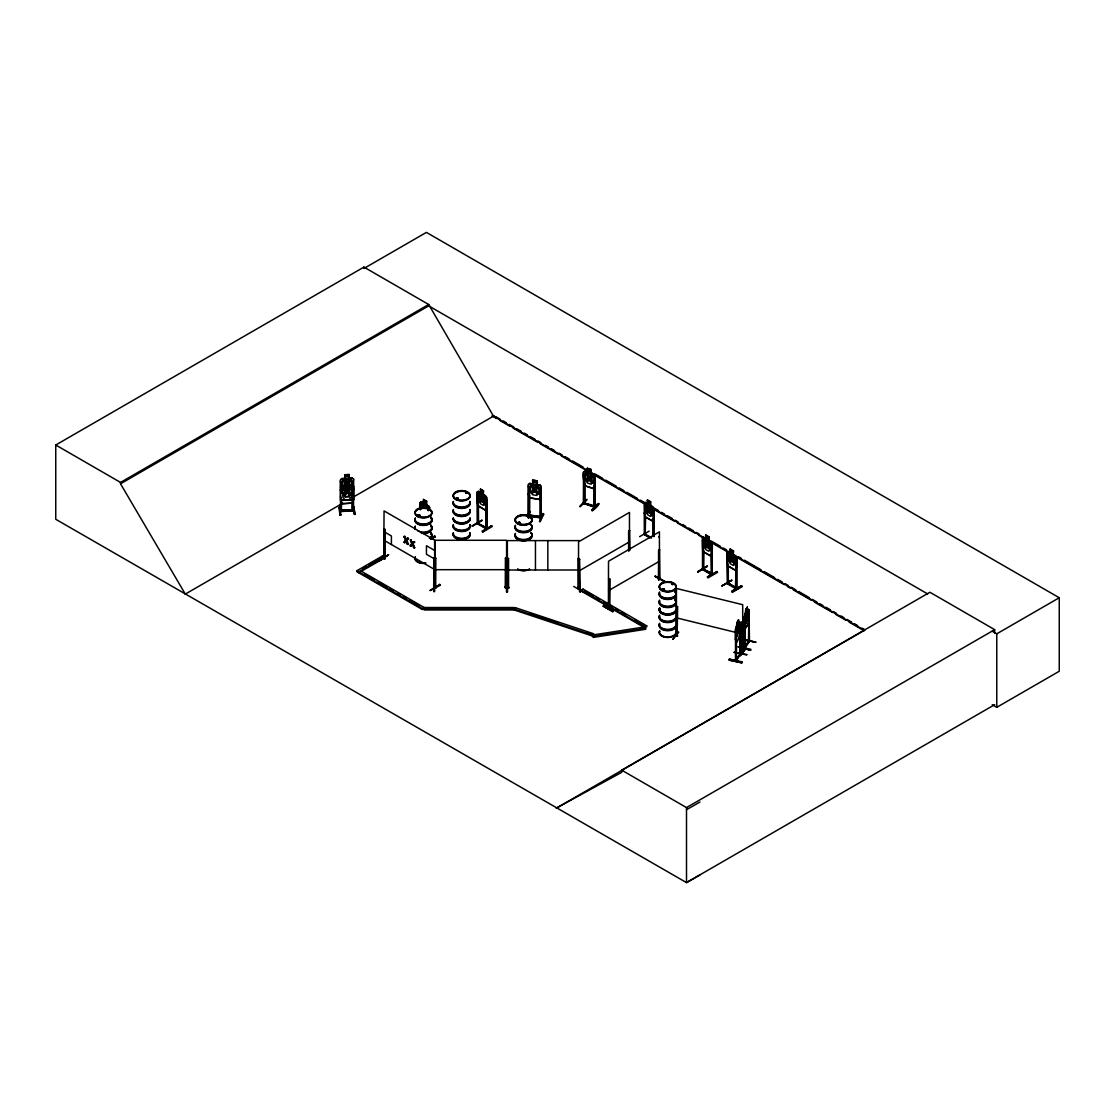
<?xml version="1.0" encoding="UTF-8"?>
<svg xmlns="http://www.w3.org/2000/svg" width="1115" height="1115" viewBox="0 0 1115 1115"><rect width="100%" height="100%" fill="white"/><g stroke="black" fill="none" stroke-linecap="round" stroke-linejoin="round"><path stroke-width="1.5" d="M583.716 502.196C586.699 505.457 582.044 501.179 583.661 503.2M595.285 506.057L584.664 503.13L593.751 506.154C593.264 508.203 597.849 506.447 593.891 505.931M739.538 636.261C742.548 620.776 736.75 651.773 735.44 639.02M744.736 629.167L748.263 623.647L748.778 609.682L748.918 642.087L749.503 641.376L748.946 611.856L748.472 641.989L749.405 640.372M744.221 626.477L744.834 629.376L748.402 623.689L748.918 619.41M729.168 660.122L729.419 659.132L742.088 661.836L741.823 662.854L729.168 660.122L741.823 662.826M729.391 659.634L742.088 662.449M738.172 647.09L750.604 650.296L750.855 649.278L738.172 646.63L750.604 650.282M384.703 557.835L383.741 557.291L384.41 557.779M384.536 558.866L384.452 557.751M434.153 585.933L435.798 586.783M358.696 572.762L358.696 571.842L383.964 557.04L383.741 558.476L384.062 528.775L384.94 529.263L384.703 558.908L383.727 558.392L384.062 510.907L434.989 540.301L435.087 587.619L434.153 587.006M478.182 523.144L477.122 522.531L478.056 524.217L477.555 494.07L477.708 523.493C476.175 521.067 480.217 523.339 478.084 524.148M485.764 528.635L486.126 527.242L487.032 528.872L486.907 499.464L486.042 498.963L485.708 528.677L485.61 527.423M486.377 527.98L478.182 523.451L485.945 527.534M644.414 534.74L649.78 537.778M645.557 534.963L644.693 534.461L644.693 505.067L645.028 535.158L644.261 533.528L645.683 533.904M703.9 568.748L703.537 570.058L703.774 550.782M712.374 573.654C709.182 573.152 713.516 572.943 712.262 574.671L712.262 545.305L711.063 544.998L711.593 574.211L711.593 573.138L703.537 569.291L711.3 573.389M730.297 552.622L730.297 548.998L730.297 552.859L728.165 551.381L727.064 552.162L727.635 583.466M736.792 588.832L726.994 582.574L728.304 583.967L728.304 566.671M728.304 582.894L727.161 582.671M736.792 587.8L735.496 587.438L735.649 588.65M420.132 515.283L419.003 516.426L417.818 515.367M419.393 516.078L419.198 514.851M455.924 498.879L456.969 497.875M457.415 497.82L457.582 498.726L456.481 498.098M457.958 498.21L457.582 499.102M465.889 493.137C468.76 492.858 465.053 493.875 466.697 492.635M466.209 493.192L467.018 493.137L466.251 492.788M518.531 523.339L518.461 522.503L519.715 523.479M519.674 523.339L519.911 522.628M519.994 523.005L519.339 522.364M528.106 517.43L529.165 517.764M529.165 517.332L528.524 517.053M662.073 589.431L662.324 590.267M662.449 589.751L662.854 590.156M663.955 589.138L663.955 589.988L663.704 589.152M671.927 584.302C672.261 582.629 673.056 586.295 672.875 583.689M672.094 584.371L672.582 583.689M672.261 583.884L673.028 584.302L672.331 584.511M735.398 639.118L735.44 629.376L737.071 625.766C737.698 615.884 734.729 635.174 736.987 636.623L739.189 630.296L739.189 623.536L738.423 623.536M739.998 653.864L735.468 660.986L735.579 629.404C735.928 627.215 738.088 620.916 740.151 622.254L740.304 654.505M744.304 626.602C742.994 622.491 744.221 610.03 748.862 609.835L748.263 609.306M746.033 648.623L740.151 655.718L745.35 648.512C743.524 646.77 746.186 646.003 744.249 648.428L744.221 616.832L745.893 613.25L745.837 609.598L747.385 607.201L745.712 609.571L744.987 615.633L745.754 624.079L747.956 617.738L747.189 607.368M736.207 659.941C734.994 658.491 737.823 660.401 735.566 660.874M735.552 659.871L735.538 661.042M736.485 660.442L736.444 631.006L735.579 631.564L736.444 631.006M740.625 652.916L739.705 653.474M749.419 641.39L744.792 648.512L745.224 618.449L744.36 619.02L745.224 618.449M748.472 641.989L749.029 640.93M573.737 586.462L583.424 591.981M613.361 610.797L603.717 605.403L613.389 610.783L612.86 611.703L603.271 606.156L613.32 611.285M612.86 611.689L603.299 606.128M648.874 508.802C649.097 506.405 654.63 506.14 649.794 510.336L651.871 515.813L649.167 510.74C647.927 515.674 644.233 511.715 648.498 509.555L646.533 504.301L649.111 509.095M485.429 510.085L486.572 507.283M486.684 507.214L485.499 510.252L478.321 505.875M653.711 518.14L652.637 521.249L653.711 518.28M702.534 547.688L703.495 551.855L710.854 556.092C712.123 551.604 713.53 545.374 710.826 541.486L708.792 540.315L708.903 536.649L705.656 534.893L705.767 538.698L704.206 538.991L704.206 545.751L705.767 549.542L708.694 551.228L710.255 549.249L710.255 542.489L708.694 540.385L708.903 536.649M727.064 561.862L728.025 566.016L735.384 570.267L736.457 567.145M740.249 655.174L745.377 647.913L744.834 646.616M729.419 659.146L742.019 662.463M347.183 482.711L346.779 483.227M340.479 496.872L341.831 500.398L352.187 499.771L353.539 495.994M352.187 499.771L353.692 496.091M352.089 502.99L353.692 499.339M352.061 478.168L341.915 478.711L340.591 480.007L340.493 500.217L341.859 503.729L352.201 503.116L353.706 499.422L353.678 486.279M340.437 489.583L341.803 493.192L352.173 492.635L353.678 488.955M593.584 488.551L594.853 485.471M583.48 481.694L584.664 485.694L593.668 488.691L594.936 485.401M540.998 496.091L539.576 499.367L529.778 497.764L528.315 494.154M471.993 525.932L482.07 520.134L472.453 526.071M639.592 536.663L649.195 531.13M697.809 571.507L707.412 565.974L697.865 572.107M697.781 571.953L707.328 566.448M721.879 585.96L731.956 580.148L721.921 585.905M722.339 585.668L731.468 580.399M378.989 560.789L388.522 554.81L379.058 560.984M529.444 486.739L528.273 486.558L529.444 486.739L529.444 516.134L528.134 514.865L529.277 515.116M532.594 480.203L536.9 480.788L536.761 484.495L538.866 486.112L538.866 492.872L536.719 495.436L532.733 494.809L530.587 491.59L530.587 484.844L532.733 483.966L532.622 480.119L536.9 480.788M536.719 480.969L536.719 484.579L539.674 484.83L541.151 486.419L541.179 517.945L540.886 516.872L529.472 515.13M539.869 488.342L541.165 488.272L539.869 488.342L539.967 517.848L539.897 516.705M527.116 516.412L529.876 511.423M527.66 516.454L529.946 511.423M527.841 516.552L529.946 512.036M528.496 484.44L528.315 515.632M529.709 515.13L541.165 516.593M541.305 517.681L529.444 516.134L529.569 495.116M541.151 496.133L539.674 499.506L529.625 497.959L528.343 494.07M539.744 517.764L539.911 516.357M539.674 521.541L543.172 514.001M540.218 521.667L543.646 514.085L539.493 521.583L543.075 513.917M427.672 506.963L426.724 506.071L425.08 508.412L422.501 503.604L423.979 507.66M339.448 507.381L340.814 515.228L340.075 515.269L338.89 507.436L339.573 506.865M340.075 515.255L340.786 514.628M385.037 558.726L384.94 529.263M434.488 590.978L433.833 591.507M434.418 591.438L434.306 583.689M477.122 523.604L486.572 529.054L486.572 497.485L483.436 494.475M478.516 524.022L478.419 504.942M506.949 586.838L507.241 591.898L506.489 591.898L506.503 587.145M645.223 535.158L645.557 517.667M702.492 569.556L702.534 538.001L703.635 537.221L702.631 538.099M727.914 584.162L728.304 582.783M580.023 506.126L586.852 499.353L586.197 499.743M580.023 506.531L586.769 499.785L580.107 506.712M678.798 632.205L672.972 639.174M629.473 548.622L629.473 512.426L578.56 541.834L578.448 589.152C580.093 586.434 578.504 588.302 579.089 588.204M578.002 587.382L579.466 586.755L579.87 588.762L579.41 559.186L579.744 588.901L578.448 589.082M609.793 607.173L608.414 607.494L609.654 607.215M659.857 578.281C656.665 578.016 662.282 579.229 658.477 579.661L658.589 550.211L659.439 549.709L659.773 579.34L658.895 579.87L658.979 578.727M736.987 622.156L738.465 619.717L738.562 623.564L739.649 621.724M746.019 609.807L746.938 608.372L746.019 611.02M748.402 609.334L747.329 611.02L747.245 607.173M739.719 654.435L740.165 624.414L740.639 653.934L736.137 661M740.611 624.498L739.747 625.069M749.391 611.954L748.527 612.525M734.102 652.428L746.799 654.519M742.883 639.885L755.803 642.17L743.12 639.425M744.36 648.414L749.001 640.108M742.924 639.717L755.789 642.129M347.086 484.677C347.643 488.398 354.793 489.889 347.95 483.631C354.389 477.736 347.866 477.945 347.197 483.213M731.858 558.113C733.015 553.333 736.736 557.402 732.541 559.34L734.618 564.831L731.914 559.758C730.673 564.678 726.98 560.734 731.245 558.573L729.294 553.305L731.802 558.016M418.599 516.078L418.543 514.851M419.003 515.214L419.881 515.437L418.655 514.935M420.174 515.729L418.683 516.217M458.321 499.06L457.972 498.057M467.004 493.192L466.502 493.067M520.273 523.06L518.182 523.534L518.698 522.224M520.231 523.367L519.562 522.168M528.426 517.75L527.939 517.249L528.608 517.75M664.429 589.793L663.648 590.156M676.248 606.56L677.544 606.588L677.181 636.275L677.209 635.174L676.122 634.909L676.108 635.926L676.248 606.56L677.544 606.588M672.916 639.243L678.171 631.982M741.587 622.282L742.715 622.56L741.587 622.282L741.489 652.038C741.74 652.289 744.486 650.853 741.461 650.589M741.28 651.913L741.587 650.616M741.587 651.69L742.66 652.247L742.715 604.692L676.429 588.455L676.429 635.717L677.683 636.01M742.841 650.923L741.363 650.937M740.151 655.718L745.461 648.442M351.337 493.234L349.134 496.259L345.009 496.496L342.807 493.736M349.162 499.673L351.364 496.649L351.337 486.475L349.134 485.401M340.173 511.214L353.622 510.503M344.744 487.966L343.183 488.036L346.124 483.701C340.27 478.948 345.315 477.833 346.988 482.837M404.02 536.482L405.999 539.911L407.226 538.322L408.48 538.433L404.703 542.698L403.978 542.28L406.111 539.981L404.02 536.482L405.581 540.287M405.999 539.911L407.756 538.015M412.188 543.479L410.752 539.744L412.188 543.479L413.414 541.904L414.668 542.015L412.564 544.273L414.682 547.841L413.094 543.981L410.905 546.266L410.181 545.848L412.313 543.562L410.181 545.848M412.717 543.172L413.944 541.597M404.703 542.698L408.48 538.433M410.905 546.266L412.675 544.357L414.682 547.841M403.978 542.28L406.111 539.981M735.942 659.244L735.97 661.139L736.012 630.909M435.826 558.155L434.613 558.155L435.826 558.155L435.7 587.898L435.979 587.048M506.74 586.797L505.304 586.797M506.74 587.87L506.489 586.406L505.262 586.49L505.276 587.828L505.416 558.155L506.628 558.42L505.416 558.155M508.663 587.103L507.2 587.061M508.663 588.176C507.938 584.093 506.517 589.891 508.705 587.856M579.466 587.103L578.281 587.103M579.466 588.176L578.086 587.814M584.831 485.527C583.939 481.708 580.037 467.882 587.507 472.077L587.382 468.3L591.229 469.568L591.145 473.262L593.71 474.014L594.992 475.826L595.048 507.353L594.992 475.826M587.382 471.91L587.382 468.3M583.716 473.861L584.776 474.223M587.438 472.147L585.528 472.718L585.528 479.464L587.438 483.004L591.02 484.189L592.943 481.945L592.943 475.185L591.02 473.345L591.229 469.568M584.664 485.694L593.738 488.621M593.961 507.046L594.114 477.332M595.159 477.68L593.877 477.568M583.563 503.576L583.716 482.516M583.354 502.433L584.762 502.503M584.776 503.618L584.539 474.446M595.159 506.015L594.741 507.353M591.8 510.001C600.149 499.464 602.184 503.116 592.441 510.837L591.87 510.085M591.954 510.586L598.713 503.841M424.216 609.041L514.224 609.041L515.548 607.731L593.501 633.71L593.501 634.63L592.19 635.94L514.224 609.961L424.216 609.961L424.216 607.522L360.563 570.769M592.19 635.94L593.501 633.71M353.692 486.363L352.131 485.095L341.859 485.722L340.479 487.171L341.929 485.833M353.692 489.624L352.145 488.44L341.873 489.053L340.479 490.433M340.632 490.558L341.957 489.262M659.718 578.309L659.536 579.047M659.773 549.904L658.909 550.392L658.63 579.521M340.256 510.461C343.699 510.698 339.127 508.83 340.256 511.52C342.932 512.524 340.758 508.287 341.664 511.144M353.483 509.736L352.117 509.513L353.622 509.43M353.58 510.823L352.452 510.879M417.944 515.2L418.794 516.134M428.076 510.447C430.641 510.461 426.794 509.457 428.23 510.405M457.749 498.656L457.387 497.875M662.115 589.361L663.049 588.929M420.327 509.75L420.271 502.461L421.372 501.68L420.383 502.572M477.276 523.743L477.178 492.147L478.279 491.381L480.314 492.663M477.276 492.259L478.321 491.52M644.414 503.255L645.46 502.517C650.073 507.799 646.226 493.29 647.55 503.855L645.989 504.147L645.989 510.907L647.55 514.698L650.477 516.384L652.038 514.405L652.038 507.646L650.477 505.541C651.439 496.384 648.4 506.837 652.707 506.586L653.808 508.496L653.711 536.594M506.489 587.87L506.628 540.287L434.613 540.287L434.752 587.912C433.275 585.765 437.108 586.142 435.798 587.856M434.474 587.549L435.979 587.549L434.655 587.521M506.768 587.549L505.555 587.87M505.457 587.535L506.489 587.507M506.586 586.783L505.457 586.783M507.339 586.797L507.492 588.218L507.339 540.608L579.354 540.608M506.586 587.856L505.416 587.828M507.2 587.87L508.565 587.856M578.183 586.769L578.281 588.218L578.141 558.476L579.354 558.462M579.312 587.089L578.783 589.347L578.88 559.883L579.744 559.382M579.312 588.163L578.141 588.135M345.009 485.652L342.807 486.99L342.849 497.165L345.051 499.924M342.849 490.405L345.051 489.067M378.989 560.385L388.55 554.824M433.791 557.862L434.989 558.169L433.791 557.862L433.791 587.382L435.84 587.814M435.073 587.521L433.791 587.382M439.672 584.33L440.202 585.25L430.181 590.49L439.728 584.427M430.181 590.49L439.798 584.943M579.41 559.186L578.88 559.883M628.623 550.796L628.623 530.796L629.473 530.294L629.808 550.476M628.958 550.977L628.958 530.977L629.808 530.475M578.56 589.096L579.507 588.539M609.375 578.601L608.511 579.103L609.71 578.796L609.222 608.037L608.414 608.567L608.511 561.249L659.439 531.841L659.439 579.103L658.589 579.605M603.257 606.226L603.786 605.306M654.895 576.413L665.042 581.57L655.411 576.051M608.511 608.511L609.821 608.191L609.71 578.796M608.999 608.665C610.462 605.752 608.665 609.71 608.414 607.494M699.997 874.927L686.505 882.606L55.75 519.283L55.75 445.01L363.922 267.098L428.704 304.493L493.485 416.16L647.271 504.942M55.75 445.01L120.532 482.419L428.704 304.493M186.038 593.668L185.299 594.086L120.532 483.799L428.704 305.872L927.666 593.947M185.299 594.086L342.765 503.172M353.316 497.081L494.21 415.742M421.372 501.68L423.616 503.102L423.616 499.478M420.271 502.461L420.383 508.998M428.564 505.959L429.777 507.813L428.564 505.959C424.439 506.168 427.519 495.631 426.432 504.844L428.007 506.963M420.662 509.555L420.327 504.565L421.512 504.872M478.279 491.381L485.527 495.687L486.684 497.499M477.178 492.147L477.276 501.889M483.436 490.865L480.412 488.997L480.412 492.844L478.851 493.151L478.851 499.896L480.412 503.701L483.339 505.388L484.9 503.395L484.9 496.649L483.339 494.544L483.548 490.795M404.787 536.914L406.529 539.604M424.216 608.442L422.348 609.515L356.842 571.688L356.842 570.769L382.306 556.078L384.159 557.138M362.835 568.232L365.832 566.504M368.828 564.775L382.306 556.984L382.306 556.078M407.184 544.12L408.48 544.259L407.184 544.12L405.958 541.082M360.201 571.897L384.271 558.169M486.907 499.464L485.708 499.158M414.668 542.015L413.414 541.904M478.251 505.945L477.276 501.792L478.14 506.001L485.61 510.196M412.146 544.664L413.902 547.395M430.627 538.322L434.78 536.05L430.627 538.935M431.157 539.242L435.24 536.845M472.384 526.099L481.931 520.593M491.673 525.736L482.07 531.158L482.6 532.078L492.147 526.545L491.673 525.695L482.6 532.05M356.842 570.769L422.348 608.595L424.216 607.522L514.224 607.522L514.224 609.961L515.548 607.731M652.61 506.642L645.418 502.377L644.317 503.158L644.359 534.768L644.261 533.528M652.846 536.092L653.181 509.959L654.045 510.461L654.045 536.399M654.045 510.461L652.846 510.154M645.278 517.012L644.414 512.788L645.278 517.012L652.735 521.193M578.56 571.228L629.473 541.834M643.383 626.978L581.222 591.089L581.222 590.169L583.075 589.096L646.728 625.85L644.874 627.843L641.501 628.358M581.222 591.089L583.075 589.096M608.511 590.643L659.439 561.249M703.635 537.221L705.865 538.629L705.865 535.019M702.534 538.001L702.631 547.744M711.928 543.339L711.9 574.964L702.91 569.305L702.575 540.106L703.774 540.399M710.854 556.092L703.579 551.772M727.44 554.071L728.067 584.218M735.412 555.688L733.322 554.49L733.433 550.81L733.224 554.545L734.785 556.65L734.785 563.409L733.224 565.403L730.297 563.716L728.736 559.911L728.736 553.165L730.297 552.859M735.356 555.66L736.569 557.514L736.457 567.284M736.569 557.514L736.555 589.124L736.876 587.744L735.649 587.577M735.928 569.347L735.593 588.595L735.928 558.977M707.412 576.999L717.029 571.577L707.412 576.999L707.955 577.918L717.502 572.385M735.384 570.267L728.109 565.946M581.222 590.169L644.874 626.923L645.543 628.386L645.543 629.306L593.375 637.376L592.692 634.993L644.874 626.923L646.728 625.85M731.956 591.173L741.559 585.696L731.97 591.173L732.485 592.079L742.019 586.504L732.471 592.023M731.956 591.786L741.628 586.267L732.039 591.731M556.942 807.804L621.724 772.319L621.724 770.172L929.896 592.246L994.678 629.654L994.678 633.055M556.218 808.222L864.404 630.296L653.306 508.426M621.724 770.172L686.505 807.581L994.678 629.654M992.252 631.229L996.768 633.836L1059.25 597.751L1059.25 671.258L996.768 707.328L992.238 704.722M994.678 704.68L686.505 882.606L686.505 807.581M686.505 809.713L699.997 802.033M677.209 636.247L677.363 606.839M456.258 498.154L457.526 497.959M418.543 515.088L418.292 515.911M458.042 499.06L456.133 498.921M518.238 522.378L518.698 523.409M518.531 522.684L519.799 522.782M662.798 588.915L661.989 589.542L662.603 590.393M662.324 589.208L664.178 589.208M663.899 589.751L662.603 589.751M540.984 517.945L541.04 486.363L539.674 484.83M676.289 635.689L677.446 635.912M677.307 636.247L676.261 635.996M456.941 498.057L456.62 499.032M418.794 515.228L418.111 515.437L419.24 515.813A8.544 4.934 0 0 0 417.414 516.607M644.595 533.332L644.846 534.489M735.83 587.243L736.43 589.124M592.692 634.993L593.375 636.456L645.543 628.386M340.437 510.057L340.507 511.548L353.525 510.782L353.664 479.157L352.117 477.959L353.664 479.157M654.979 576.26L664.596 581.737M740.221 653.738L736.499 659.564M457.498 499.241L456.579 499.172M428.411 509.583L428.049 510.6M349.288 485.36L344.883 485.624L344.87 481.917L349.288 481.736L349.302 488.691M349.148 481.875L344.87 481.917M341.873 485.805L352.131 485.095M345.009 486.851L349.134 486.614M345.051 490.279L349.162 490.029M345.009 493.611L349.134 493.36M341.929 500.175L352.061 499.576M341.859 503.729L352.201 503.116M344.856 478.433L344.842 474.739L349.26 474.502L349.12 478.335L351.323 479.422L351.323 486.168L349.12 489.178L345.009 489.401L342.807 486.628L342.807 479.868L345.009 478.544L344.995 474.851M344.856 474.823L349.274 474.586M344.995 478.46L341.845 478.516L340.437 479.882L340.507 511.52M349.106 478.237L352.131 478.042M341.566 490.656L341.566 482.014L340.312 481.805M352.256 481.164L353.483 481.109M345.009 486.502L349.12 486.293M341.901 492.983L352.173 492.635M354.361 514.35L353.107 506.182M353.009 506.754L353.762 506.712L355.016 514.475M341.664 510.377L352.452 509.806M477.624 523.465L486.907 528.858M711.774 573.793L711.9 574.964L702.575 569.5L703.105 568.232L703.44 570.002L703.44 540.594M508.565 558.462L507.339 558.462L508.565 558.726L508.565 588.135L507.381 588.163M579.354 558.74L578.141 558.476M434.432 583.786L433.679 583.8L433.763 591.591M579.452 584.107L580.204 584.107L580.288 591.898L579.549 591.898L579.452 583.493L580.288 591.87M506.921 583.716L506.809 591.591L507.562 591.577L507.478 583.758M434.613 569.695L506.628 569.695M507.339 570.002L579.354 570.002M353.483 509.43L353.399 510.865M341.371 511.074L341.566 499.311M608.846 608.692L608.846 579.298M662.909 590.462L664.303 589.264M676.415 634.574L677.446 634.839M741.573 651.62L742.702 651.927M742.381 652.219L742.534 622.811M532.775 483.882L529.667 483.366L528.315 484.454L528.371 516.05L528.134 514.865M529.736 483.506L539.576 485.025M543.716 514.168L542.991 513.444M528.301 515.98L541.04 517.931M738.465 623.341L738.604 619.745M749.391 641.348L748.472 641.236L745.266 647.007M744.36 647.341L744.834 648.582L744.778 618.365M734.144 652.261L746.813 654.965M519.715 522.266L520.412 522.991M663.648 589.347L662.477 589.877M676.429 617.849L736.081 632.47M739.398 633.278L742.715 634.101M587.312 468.37L591.145 469.652M584.762 471.255L593.584 474.196L594.853 475.826M583.716 503.269L595.159 507.088M583.48 503.506L594.936 507.311M530.155 613.515L557.765 622.714M587.006 632.47L593.501 634.63M514.224 609.041L592.19 635.02M384.09 557.026L384.94 558.657M434.515 587.73L433.791 586.309M349.162 488.83L351.364 489.903M603.647 605.919L613.389 611.396M383.741 528.956L384.605 529.458M1059.25 597.751L426.418 232.394L363.922 268.464L363.922 267.098M647.439 500.05L650.686 501.806M647.55 500.231L650.477 501.917M730.2 549.054L733.433 550.81M495.715 416.606L500.245 419.226M503.255 420.954L506.266 422.696M509.29 424.439L513.806 427.059M516.83 428.801L521.346 431.407M524.357 433.15L527.381 434.892M530.392 436.634L534.921 439.24M537.932 440.982L540.942 442.725M545.472 445.331L548.482 447.073M551.507 448.815L554.517 450.558M559.047 453.164L562.058 454.906M565.068 456.648L569.598 459.269M572.608 461.011L583.173 467.101M595.229 474.056L602.769 478.419M605.779 480.161L616.344 486.252M619.355 487.994L623.87 490.6M626.895 492.342L637.446 498.433M640.456 500.175L644.986 502.795M654.031 508.008L658.561 510.628M661.571 512.37L664.582 514.099M667.606 515.841L672.122 518.461M675.146 520.203L678.157 521.945M682.687 524.552L685.697 526.294M688.708 528.036L693.237 530.642M696.248 532.385L699.272 534.127M711.328 541.096L720.374 546.308M723.384 548.05L726.409 549.793M738.465 556.761L741.489 558.504M744.499 560.246L761.085 569.821M764.096 571.563L774.66 577.654M777.671 579.396L782.2 582.002M785.211 583.744L788.221 585.486M791.246 587.229L795.762 589.835M798.786 591.577L809.337 597.668M812.347 599.41L816.877 602.03M819.887 603.773L822.898 605.515M825.922 607.243L830.438 609.863M833.462 611.605L836.473 613.348M841.003 615.954L844.013 617.696M847.024 619.438L851.553 622.045M854.564 623.787L857.588 625.529M862.104 628.135L865.129 629.877M491.994 415.909L496.51 418.515M499.52 420.257L510.071 426.348M513.081 428.09L537.193 442M540.204 443.742L558.294 454.181M561.305 455.924L586.922 470.711M589.933 472.453L644.177 503.771M653.223 508.984L674.31 521.165M677.321 522.907L695.412 533.346M698.422 535.089L705.948 539.437M708.973 541.179L728.555 552.482M733.071 555.103L784.305 584.678M787.315 586.42L790.34 588.149M793.35 589.891L811.427 600.33M814.438 602.072L832.529 612.511M835.539 614.254L846.09 620.344M849.1 622.086L864.167 630.783M735.593 559.159L736.792 559.465L736.792 588.762M645.46 516.872L652.665 521.026M659.286 537.569L658.812 536.733M717.502 572.413L717.015 571.535M742.033 586.574L741.503 585.654M651.592 537.681L645.32 534.447L651.258 537.876M644.693 534.461L650.115 537.597M703.858 568.678L702.478 568.371L703.286 568.901M727.105 583.661L736.457 589.054M480.412 489.234L483.339 490.921M584.553 590.866L593.431 595.995M596.4 597.71L599.354 599.424M603.8 601.989L606.755 603.689M609.724 605.403L612.679 607.118M615.633 608.818L618.602 610.532M621.557 612.233L626.003 614.797M634.881 619.926L646.728 626.769M426.641 501.109L423.407 499.367L423.519 503.158L421.944 503.464L421.944 508.524M421.317 501.889L428.522 506.057M426.432 506.057L423.519 504.37L423.519 507.743M435.24 536.872L434.766 536.008M434.934 550.629L426.446 545.723L426.446 554.294L434.934 559.2M404.55 536.176L405.316 536.622M407.226 538.322L407.951 538.74M404.508 541.974L405.233 542.392M410.71 545.542L411.435 545.96M413.372 547.702L414.153 548.148M384.786 532.134L391.407 535.967L391.407 544.538M384.062 540.301L434.989 569.709M364.995 574.253L373.887 579.382M378.32 581.946L387.198 587.075M390.166 588.79L393.121 590.49M397.567 593.055L400.522 594.769M403.491 596.469L406.445 598.184M409.414 599.898L419.77 605.877M740.667 653.822L740.695 652.93M419.561 514.977L419.24 515.032A8.404 4.85 0 0 0 417.512 515.771M352.159 488.523L353.567 489.764M341.622 510.029L352.117 509.806M749.391 640.275L748.472 640.93M353.762 506.684L354.946 514.405M645.543 629.306L644.874 626.923M346.974 482.391L347.127 483.227M410.752 539.744L411.783 542.294M410.222 540.05L411.769 543.869M406.905 540.399L408.48 544.259M407.951 544.566L406.376 540.705L407.714 543.813M340.591 489.638L341.915 493.067M744.36 626.505L744.876 629.195M735.579 639.048L736.095 641.752M353.009 506.14L354.445 514.433M339.476 507.325L340.632 515.172M507.241 591.898L507.158 584.107M434.432 586.295L434.515 591.591M996.768 633.836L996.768 707.328M741.768 650.575L741.74 651.676M739.956 622.351L739.956 631.982M727.273 552.204L727.44 583.466M711.398 555.186L711.398 574.211M676.61 634.602L676.61 635.675M653.181 520.343L653.181 535.911M594.114 485.973L593.933 507.074M593.375 636.456L593.375 637.376M584.776 482.865L584.664 503.896M584.344 502.809L584.344 503.882M583.549 471.924L583.535 503.604M547.827 540.608L547.827 570.002M535.451 540.608L535.451 570.002M486.475 497.555L486.475 507.2M486.042 509.346L486.042 528.371M435.087 586.56L435.087 587.619M434.125 557.667L434.265 587.103M422.348 608.595L422.348 609.515M421.191 505.067L421.191 508.524M352.312 481.443L352.465 510.907M352.256 501.917L352.173 510.851M120.532 482.419L120.532 483.799M430.85 517.625A8.544 4.934 0 0 1 424.578 524.984A8.544 4.934 0 0 1 415.212 518.81M430.85 517.207A8.544 4.934 0 0 1 424.578 524.566A8.544 4.934 0 0 1 415.212 518.391M417.414 516.189A8.544 4.934 0 0 1 419.184 515.395M430.738 516.775A8.404 4.85 0 0 1 424.55 524.008A8.404 4.85 0 0 1 415.338 517.945M430.752 518.127A8.418 4.864 0 0 1 424.564 525.388A8.418 4.864 0 0 1 415.324 519.297M430.752 526.238A8.418 4.864 0 0 1 423.463 533.541M415.031 528.677A8.418 4.864 0 0 1 415.324 527.409M430.85 525.736A8.544 4.934 0 0 1 430.237 531.2A8.544 4.934 0 0 1 421.247 532.97M415.212 529.472A8.544 4.934 0 0 1 415.212 526.921M430.85 525.318A8.544 4.934 0 0 1 430.237 530.782A8.544 4.934 0 0 1 421.247 532.552M415.212 529.054A8.544 4.934 0 0 1 415.212 526.503M430.752 524.886A8.418 4.864 0 0 1 428.592 531.172A8.418 4.864 0 0 1 417.498 530.754M415.324 528.566A8.418 4.864 0 0 1 415.324 526.057M430.725 532.566A8.39 4.836 0 0 1 429.387 538.42M430.725 533.054A8.39 4.836 0 0 1 430.725 537.89M430.766 532.761A8.432 4.878 0 0 1 430.766 537.639M425.623 562.824A8.39 4.836 0 0 1 415.351 556.887M425.623 563.27A8.39 4.836 0 0 1 415.351 557.333M430.725 533.806A8.39 4.836 0 0 1 430.725 538.643M430.766 533.346A8.432 4.878 0 0 1 430.766 538.211M425.637 563.033A8.432 4.878 0 0 1 415.31 557.054M675.815 610.323A8.39 4.836 0 0 1 665.543 613.738A8.39 4.836 0 0 1 659.606 607.814M675.007 592.204A8.418 4.864 0 0 1 668.819 599.452A8.418 4.864 0 0 1 659.578 593.375M675.007 590.839A8.418 4.864 0 0 1 668.819 598.086A8.418 4.864 0 0 1 659.578 592.009M675.007 600.316A8.418 4.864 0 0 1 668.819 607.564A8.418 4.864 0 0 1 659.578 601.487M675.105 599.8A8.544 4.934 0 0 1 668.833 607.159A8.544 4.934 0 0 1 659.467 600.999M675.105 599.382A8.544 4.934 0 0 1 668.833 606.741A8.544 4.934 0 0 1 659.467 600.581M675.007 598.95A8.418 4.864 0 0 1 668.819 606.198A8.418 4.864 0 0 1 659.578 600.121M675.105 591.689A8.544 4.934 0 0 1 668.833 599.048A8.544 4.934 0 0 1 659.467 592.887M675.105 591.271A8.544 4.934 0 0 1 668.833 598.63A8.544 4.934 0 0 1 659.467 592.469M675.815 610.853A8.39 4.836 0 0 1 665.543 614.267A8.39 4.836 0 0 1 659.606 608.344M675.871 610.532A8.432 4.878 0 0 1 665.53 613.975A8.432 4.878 0 0 1 659.564 608.01M675.815 611.522A8.39 4.836 0 0 1 665.543 614.95A8.39 4.836 0 0 1 659.606 609.013M675.815 633.432A8.39 4.836 0 0 1 665.543 636.86A8.39 4.836 0 0 1 659.606 630.937M675.871 611.132A8.432 4.878 0 0 1 665.53 614.574A8.432 4.878 0 0 1 659.564 608.609M675.843 619.006A8.418 4.864 0 0 1 665.53 622.449A8.418 4.864 0 0 1 659.578 616.497M675.829 617.654A8.404 4.85 0 0 1 665.543 621.083A8.404 4.85 0 0 1 659.592 615.132M675.829 627.118A8.404 4.85 0 0 1 665.543 630.546A8.404 4.85 0 0 1 659.592 624.609M675.969 626.672A8.544 4.934 0 0 1 665.502 630.156A8.544 4.934 0 0 1 659.467 624.121M675.969 626.254A8.544 4.934 0 0 1 665.502 629.738A8.544 4.934 0 0 1 659.467 623.703M675.843 625.766A8.418 4.864 0 0 1 665.53 629.208A8.418 4.864 0 0 1 659.578 623.243M675.969 618.56A8.544 4.934 0 0 1 665.502 622.045A8.544 4.934 0 0 1 659.467 616.01M675.969 618.142A8.544 4.934 0 0 1 665.502 621.626A8.544 4.934 0 0 1 659.467 615.591M675.815 633.919A8.39 4.836 0 0 1 665.543 637.334A8.39 4.836 0 0 1 659.606 631.411M675.871 633.641A8.432 4.878 0 0 1 665.53 637.083A8.432 4.878 0 0 1 659.564 631.118M531.688 526.628A8.404 4.85 0 0 1 523.562 532.747A8.404 4.85 0 0 1 515.451 526.628M531.688 525.277A8.404 4.85 0 0 1 523.562 531.381A8.404 4.85 0 0 1 515.451 525.277M531.702 534.74A8.418 4.864 0 0 1 523.562 540.859A8.418 4.864 0 0 1 515.437 534.74M530.963 533.068A8.544 4.934 0 0 1 524.677 540.413A8.544 4.934 0 0 1 515.311 534.252M530.963 532.649A8.544 4.934 0 0 1 524.677 539.995A8.544 4.934 0 0 1 515.311 533.834M531.702 533.388A8.418 4.864 0 0 1 523.562 539.507A8.418 4.864 0 0 1 515.437 533.388M530.963 524.956A8.544 4.934 0 0 1 524.677 532.301A8.544 4.934 0 0 1 515.311 526.141M530.963 524.538A8.544 4.934 0 0 1 524.677 531.883A8.544 4.934 0 0 1 515.311 525.722M529.527 569.082A8.432 4.878 0 0 1 517.597 569.082M529.5 569.347A8.39 4.836 0 0 1 517.639 569.347M527.757 569.64A8.39 4.836 0 0 1 519.367 569.64M470.056 511.701A8.404 4.85 0 0 1 461.652 516.552A8.404 4.85 0 0 1 453.248 511.701M469.889 509.945A8.544 4.934 0 0 1 461.652 516.147A8.544 4.934 0 0 1 453.401 509.945M469.889 509.527A8.544 4.934 0 0 1 461.652 515.743A8.544 4.934 0 0 1 453.401 509.527M469.889 501.834A8.544 4.934 0 0 1 461.652 508.036A8.544 4.934 0 0 1 453.401 501.834M469.889 501.416A8.544 4.934 0 0 1 461.652 507.618A8.544 4.934 0 0 1 453.401 501.416M470.084 518.489A8.432 4.878 0 0 1 461.652 523.367A8.432 4.878 0 0 1 453.206 518.489M470.028 518.015A8.39 4.836 0 0 1 461.652 522.851A8.39 4.836 0 0 1 453.261 518.015M470.056 510.336A8.404 4.85 0 0 1 461.652 515.186A8.404 4.85 0 0 1 453.248 510.336M470.056 503.576A8.404 4.85 0 0 1 461.652 508.44A8.404 4.85 0 0 1 453.248 503.576M470.07 502.224A8.418 4.864 0 0 1 461.652 507.088A8.418 4.864 0 0 1 453.22 502.224M470.084 518.224A8.432 4.878 0 0 1 461.652 523.088A8.432 4.878 0 0 1 453.206 518.224M470.084 518.837A8.432 4.878 0 0 1 461.652 523.702A8.432 4.878 0 0 1 453.206 518.837M470.056 534.824A8.404 4.85 0 0 1 461.652 539.674A8.404 4.85 0 0 1 453.248 534.824M469.889 533.068A8.544 4.934 0 0 1 461.652 539.27A8.544 4.934 0 0 1 453.401 533.068M469.889 532.649A8.544 4.934 0 0 1 461.652 538.852A8.544 4.934 0 0 1 453.401 532.649M469.889 524.956A8.544 4.934 0 0 1 461.652 531.158A8.544 4.934 0 0 1 453.401 524.956M469.889 524.538A8.544 4.934 0 0 1 461.652 530.74A8.544 4.934 0 0 1 453.401 524.538M470.07 533.458A8.418 4.864 0 0 1 461.652 538.322A8.418 4.864 0 0 1 453.22 533.458M470.056 526.698A8.404 4.85 0 0 1 461.652 531.562A8.404 4.85 0 0 1 453.248 526.698M470.056 525.346A8.404 4.85 0 0 1 461.652 530.196A8.404 4.85 0 0 1 453.248 525.346M470.028 519.228A8.39 4.836 0 0 1 461.652 524.064A8.39 4.836 0 0 1 453.261 519.228M736.597 627.898L737.573 630.533L736.555 636.414L737.879 630.825L738.715 633.013L739.217 632.261L738.214 629.515L739.175 623.884L737.907 629.181L737.099 627.16L736.597 627.898M745.377 615.341L746.353 617.989L745.336 623.856L746.66 618.281L747.482 620.47L747.984 619.717L746.98 616.971L747.942 611.341L746.688 616.623L745.879 614.602L745.377 615.341M484.76 504.705L482.028 499.743C480.997 504.691 476.969 500.788 481.359 498.558L479.408 493.304L481.973 498.098C483.13 493.318 486.851 497.401 482.656 499.339L484.76 504.705M710.116 550.545L707.384 545.583C706.088 550.531 702.492 546.559 706.715 544.399L704.75 539.144L707.328 543.939C708.471 539.158 712.206 543.242 708.011 545.179L710.116 550.545M592.692 483.269L591.452 482.976L589.347 478.781C587.786 483.952 583.354 480.537 588.525 477.708L586.128 472.774L589.278 477.136C590.643 472.147 595.285 475.645 590.114 478.265L592.692 483.269M350.946 494.907L349.539 495.116L347.113 491.757C345.538 497.137 339.936 496.816 346.166 491.018C340.326 486.321 345.357 485.164 347.03 490.154C348.605 485.039 354.04 485.373 347.992 490.935L350.946 494.907M538.531 494.238L537.151 494.14L534.796 490.293C532.942 495.422 528.05 493.708 533.89 489.346C528.162 483.311 533.193 483.408 534.726 488.663C536.371 483.785 541.43 485.485 535.66 489.652L538.531 494.238M738.158 620.916L737.238 623.564L738.158 620.916M738.423 624.735L736.987 626.978L736.987 633.738L738.423 631.494L738.423 624.735M747.189 612.191L745.754 614.435L745.754 621.18L747.189 618.937L747.189 612.191M429.136 509.276L430 509.764L429.136 509.276M728.402 583.257L735.83 587.549L728.402 583.257M348.396 482.433L345.748 482.586L345.748 483.799L348.396 483.631L348.396 482.433M348.424 485.861L345.775 486.015L345.775 487.213L348.424 487.06L348.424 485.861M349.162 496.788L345.051 497.025L345.009 479.757L349.12 479.534L349.162 496.788M348.382 475.352L345.748 475.492L345.748 476.704L348.382 476.565L348.382 475.352M536.008 481.457L533.444 481.053L533.444 482.265L536.008 482.656L536.008 481.457M536.719 485.792L532.733 485.164L532.733 491.924L536.719 492.537L536.719 485.792M590.379 470.112L588.079 469.345L588.079 470.558L590.379 471.324L590.379 470.112M591.02 474.544L587.438 473.359L587.438 480.105L591.02 481.304L591.02 474.544M649.947 502.224L648.066 501.137L648.066 502.335L649.947 503.423L649.947 502.224M708.164 537.068L706.283 535.981L706.283 537.193L708.164 538.266L708.164 537.068M732.694 551.228L730.827 550.141L730.827 551.354L732.694 552.441L732.694 551.228M650.477 506.74L647.55 505.053L647.55 511.813L650.477 513.499L650.477 506.74M708.694 541.583L705.767 539.897L705.767 546.657L708.694 548.343L708.694 541.583M733.224 555.758L730.297 554.057L730.297 560.817L733.224 562.504L733.224 555.758M482.809 491.227L480.941 490.14L480.941 491.339L482.809 492.426L482.809 491.227M483.339 495.743L480.412 494.057L480.412 500.802L483.339 502.489L483.339 495.743M425.916 501.527L424.035 500.44L424.035 501.652L425.916 502.74L425.916 501.527M419.254 516.593A8.418 4.864 0 0 0 431.881 512.384A8.418 4.864 0 0 0 419.254 508.175A8.418 4.864 0 0 0 419.254 516.593M419.268 517.304A8.39 4.836 0 0 0 431.853 513.109A8.39 4.836 0 0 0 419.268 508.914A8.39 4.836 0 0 0 419.268 517.304M417.498 516.106A8.432 4.878 0 0 0 431.603 513.917A8.432 4.878 0 0 0 421.275 507.952A8.432 4.878 0 0 0 417.498 516.106M663.509 590.713A8.418 4.864 0 0 0 676.136 586.504A8.418 4.864 0 0 0 663.509 582.281A8.418 4.864 0 0 0 663.509 590.713M661.78 590.574A8.39 4.836 0 0 0 675.815 588.399A8.39 4.836 0 0 0 665.543 582.476A8.39 4.836 0 0 0 661.78 590.574M661.753 590.169A8.432 4.878 0 0 0 675.871 587.995A8.432 4.878 0 0 0 665.53 582.03A8.432 4.878 0 0 0 661.753 590.169M517.625 523.144A8.404 4.85 0 0 0 531.688 520.97A8.404 4.85 0 0 0 521.388 515.032A8.404 4.85 0 0 0 517.625 523.144M519.353 523.966A8.418 4.864 0 0 0 531.994 519.757A8.418 4.864 0 0 0 519.353 515.548A8.418 4.864 0 0 0 519.353 523.966M519.367 524.621A8.404 4.85 0 0 0 531.966 520.412A8.404 4.85 0 0 0 519.367 516.217A8.404 4.85 0 0 0 519.367 524.621M519.353 524.231A8.432 4.878 0 0 0 532.008 520.022A8.432 4.878 0 0 0 519.353 515.799A8.432 4.878 0 0 0 519.353 524.231M455.687 498.851A8.418 4.864 0 0 0 469.777 496.663A8.418 4.864 0 0 0 459.464 490.712A8.418 4.864 0 0 0 455.687 498.851M455.714 499.52A8.39 4.836 0 0 0 469.75 497.36A8.39 4.836 0 0 0 459.478 491.422A8.39 4.836 0 0 0 455.714 499.52M455.687 499.144A8.432 4.878 0 0 0 469.791 496.956A8.432 4.878 0 0 0 459.464 490.99A8.432 4.878 0 0 0 455.687 499.144"/></g></svg>
